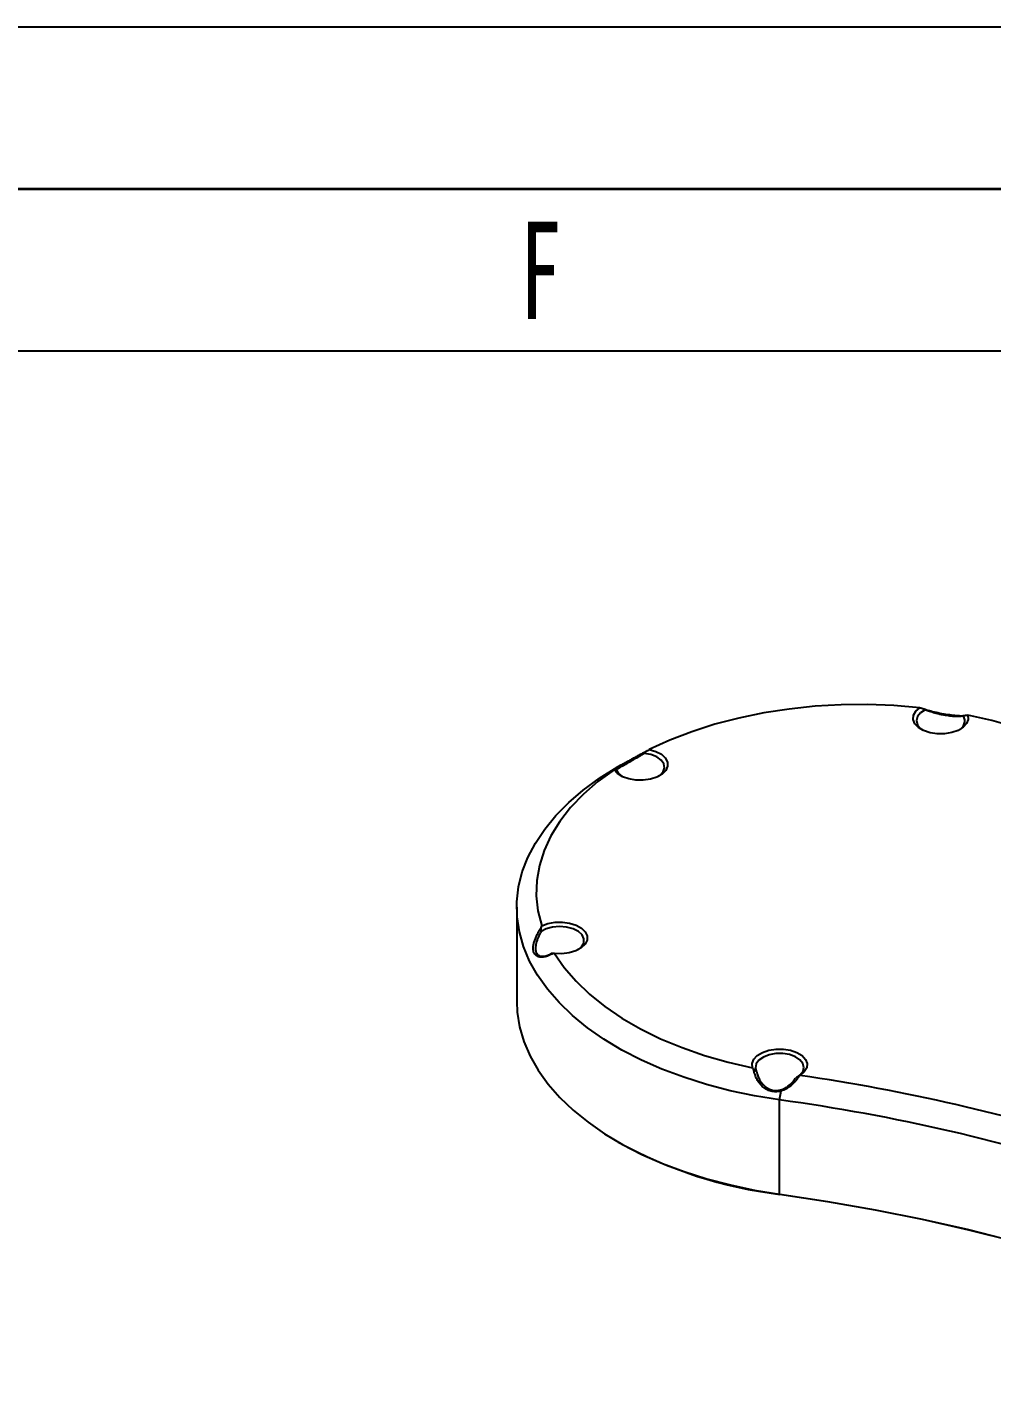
# Model space of a CAD drawing. Header units: millimetres. Extents: x 0 to 420, y 0 to 298.
# Drawn here: x 269.16 to 298.93, y 255.96 to 298 of the extents above; entities that cross this region are included whole.
import ezdxf

# ---------------------------------------------------------------- set-up
doc = ezdxf.new("R2010")
doc.units = ezdxf.units.MM
doc.layers.add('SLD-0', color=179, linetype='Continuous')
doc.layers.add('도면층1', color=4, linetype='Continuous', lineweight=35)
doc.layers.add('도면층2', color=3, linetype='Continuous', lineweight=25)
doc.styles.add('SLDTEXTSTYLE0', font='TXT', dxfattribs={"width": 0.638186})

msp = doc.modelspace()

# ---------------------------------------------------------------- linework, layer by layer
at = {"color": 7, "linetype": 'Continuous', "lineweight": 25}
for p, q in [((287.501381, 275.225272), (287.374449, 275.151972)), ((284.270999, 270.825712), (284.270999, 267.918827)), ((292.381204, 264.877662), (292.428352, 265.154201)), ((292.381204, 261.970777), (292.381204, 264.877662)), ((292.428352, 265.154201), (292.427844, 265.192054)), ((287.374449, 263.592567), (287.402738, 263.576231)), ((292.390599, 261.96056), (292.381204, 261.970777))]:
    msp.add_line(p, q, dxfattribs=at)
at = {"color": 7, "linetype": 'Continuous', "lineweight": 25, "flags": 128}
for points in [[(296.712766, 276.989758), (295.908681, 277.057349), (295.097744, 277.08703), (294.285311, 277.078604), (293.476745, 277.032128), (292.677384, 276.947908), (291.892507, 276.8265), (291.127296, 276.668706), (290.386803, 276.475568), (289.675917, 276.248361), (288.999333, 275.988585), (288.361516, 275.697956)], [(298.190448, 276.761185), (298.202935, 276.629486), (298.154205, 276.500624), (298.04778, 276.383911), (297.89135, 276.287778), (297.696215, 276.219172), (297.476475, 276.183048), (297.248007, 276.182018), (297.027316, 276.216155), (296.830349, 276.282994), (296.671336, 276.377704), (296.561766, 276.493443), (296.509555, 276.62185), (296.518476, 276.753645), (296.587885, 276.879308), (296.712766, 276.989758)], [(296.879774, 276.92175), (296.732912, 276.828385), (296.638887, 276.714549), (296.605677, 276.589899), (296.6361, 276.465013), (296.727573, 276.350486), (296.792099, 276.301424)], [(304.180167, 269.207201), (304.443181, 269.645156), (304.644481, 270.09388), (304.782771, 270.550481), (304.857158, 271.012016), (304.867164, 271.475507), (304.812722, 271.937969), (304.694185, 272.396417), (304.512316, 272.847898), (304.268289, 273.2895), (303.963676, 273.718377), (303.600441, 274.131762), (303.180926, 274.526992), (302.707836, 274.901518), (302.184221, 275.252925), (301.613456, 275.578947), (300.999222, 275.877484), (300.345479, 276.14661), (299.65644, 276.38459), (298.93655, 276.589889), (298.190448, 276.761185)], [(288.361516, 275.697956), (288.56533, 275.638349), (288.734278, 275.549556), (288.856155, 275.437993), (288.922154, 275.311719), (288.927508, 275.179859), (288.871829, 275.05194), (288.75914, 274.937203), (288.597583, 274.843938), (288.398831, 274.778884), (288.177244, 274.746741), (287.948831, 274.749832), (287.730096, 274.787933), (287.536841, 274.85829), (287.383031, 274.955822), (287.279778, 275.073481)], [(288.646336, 274.867059), (288.684687, 274.894441), (288.788093, 275.005534), (288.831656, 275.129116), (288.811681, 275.254703), (288.729861, 275.371638), (288.593139, 275.470002), (288.413115, 275.541447), (288.205064, 275.579913)], [(292.381204, 264.877662), (291.609683, 265.003291), (290.856814, 265.162219), (290.126902, 265.353538), (289.424123, 265.576153), (288.752495, 265.828791), (288.11586, 266.110007), (287.517859, 266.418192), (286.961911, 266.751586), (286.451196, 267.108279), (285.988635, 267.486233), (285.576874, 267.883286), (285.218268, 268.297167), (284.914866, 268.72551), (284.668406, 269.165863), (284.480295, 269.61571), (284.35161, 270.072477), (284.283087, 270.533551), (284.275118, 270.996297), (284.327749, 271.458067), (284.440677, 271.91622), (284.613259, 272.368137), (284.844505, 272.811232), (285.133095, 273.242972), (285.477377, 273.660887), (285.875383, 274.062587), (286.324836, 274.445776), (286.823165, 274.80826), (287.367521, 275.147968), (287.374449, 275.151972)], [(287.279778, 275.073481), (286.776338, 274.705278), (286.326344, 274.314694), (285.932767, 273.904308), (285.598206, 273.476831), (285.32487, 273.035084), (285.114562, 272.581984), (284.968673, 272.120523), (284.888165, 271.653747), (284.87357, 271.18474), (284.924984, 270.716596), (285.042067, 270.252408)], [(287.342811, 275.082145), (287.409443, 274.96204), (287.519212, 274.867059)], [(285.042067, 270.252408), (285.233394, 270.3245), (285.451072, 270.364568), (285.679373, 270.369719), (285.901803, 270.339578), (286.102291, 270.276325), (286.266352, 270.184528), (286.382132, 270.070821), (286.441266, 269.94342), (286.439481, 269.811527), (286.376907, 269.684674), (286.258064, 269.572026), (286.091539, 269.48172), (285.889364, 269.420282), (285.666145, 269.392151), (285.438011, 269.39936)], [(286.161673, 269.513934), (286.267125, 269.603918), (286.336435, 269.723517), (286.343102, 269.849574), (286.28656, 269.971391), (286.171607, 270.078635), (286.007995, 270.162205), (285.809607, 270.215012), (285.593274, 270.232574), (285.377352, 270.213403), (285.18016, 270.159123), (285.018429, 270.074342), (285.018429, 270.074342)], [(285.438011, 269.39936), (285.738656, 268.963565), (286.099599, 268.543301), (286.518455, 268.141341), (286.99246, 267.76034), (287.518484, 267.402813), (288.093054, 267.071121), (288.712376, 266.767453), (289.372361, 266.493816), (290.068652, 266.252015), (290.79665, 266.043648), (291.55155, 265.870089)], [(284.270999, 267.918827), (284.286182, 267.591426), (284.358846, 267.132645), (284.491094, 266.678321), (284.682174, 266.231028), (284.931005, 265.793301), (285.236176, 265.367622), (285.595956, 264.956402), (286.008308, 264.561974), (286.470893, 264.186573), (286.98109, 263.832326), (287.536007, 263.501241), (288.132499, 263.195195), (288.767184, 262.915922), (289.436466, 262.665006), (290.136551, 262.443869), (290.86347, 262.253763), (291.613104, 262.095767), (292.381204, 261.970777)], [(291.55155, 265.870089), (291.539165, 266.002513), (291.58866, 266.132016), (291.69642, 266.249138), (291.854573, 266.345324), (292.051567, 266.413548), (292.273014, 266.448827), (292.502739, 266.448584), (292.723961, 266.412838), (292.920522, 266.344198), (293.078064, 266.247679), (293.185081, 266.13033), (293.233755, 266.000724), (293.220531, 265.868327), (293.146375, 265.742809), (293.016704, 265.633339)], [(292.916752, 265.574755), (293.019114, 265.648439), (293.107238, 265.761428), (293.136314, 265.884201), (293.103959, 266.006699), (293.012823, 266.11889), (292.870372, 266.211584), (292.688274, 266.277188), (292.481444, 266.310329), (292.266823, 266.308292), (292.061992, 266.271244), (291.883728, 266.202219), (291.746633, 266.106872), (291.661935, 265.993012), (291.636573, 265.869966), (291.672625, 265.747812), (291.672625, 265.747812)], [(292.381204, 261.970777), (293.866041, 261.74579), (295.33448, 261.487414), (296.784269, 261.196045), (298.213184, 260.872129), (299.619034, 260.516164), (300.999663, 260.128695), (302.352954, 259.710316), (303.676831, 259.26167), (304.969264, 258.783444), (306.22827, 258.276372), (307.451919, 257.741231), (308.638335, 257.178842), (309.785697, 256.590068), (310.892246, 255.975811)], [(310.92053, 255.959478), (309.812852, 256.574361), (308.664319, 257.163736), (307.476693, 257.726699), (306.251795, 258.262386), (304.991504, 258.769976), (303.697753, 259.24869), (302.372525, 259.697794), (301.017853, 260.116599), (299.635815, 260.504463), (298.22853, 260.860792), (296.798157, 261.185038), (295.346889, 261.476704), (293.876952, 261.735344), (292.390599, 261.96056)]]:
    msp.add_lwpolyline(points, dxfattribs=at)
at = {"color": 7, "linetype": 'Continuous', "lineweight": 25}
for centre, radius, start, end in [((297.786265, 276.584355), 0.312615, 295.1705193, 29.7658763), ((284.481099, 206.70776), 59.540578, 72.35224504, 81.75780679), ((284.469243, 206.887672), 58.527242, 71.76008859, 82.23072571), ((294.063907, 275.633398), 13.774848, 241.0808618, 263.0227292)]:
    msp.add_arc(centre, radius, start, end, dxfattribs=at)
for points in [[(296.712766, 276.989758), (296.731648, 276.985432), (296.750735, 276.981101), (296.770023, 276.97677)], [(298.150326, 276.76326), (298.164025, 276.762488), (298.177395, 276.761798), (298.190448, 276.761185)], [(288.302465, 275.666976), (288.322174, 275.677339), (288.341864, 275.687668), (288.361516, 275.697956)], [(287.279778, 275.073481), (287.283504, 275.07669), (287.287574, 275.080077), (287.292014, 275.083655)], [(285.023138, 270.195438), (285.029148, 270.214373), (285.035468, 270.233371), (285.042067, 270.252408)], [(285.438011, 269.39936), (285.422854, 269.398759), (285.407838, 269.398498), (285.39299, 269.398606)], [(291.578361, 265.836303), (291.569278, 265.847449), (291.560342, 265.858715), (291.55155, 265.870089)], [(293.016704, 265.633339), (293.003943, 265.625498), (292.991098, 265.617797), (292.978168, 265.610247)]]:
    msp.add_open_spline(points, degree=3, dxfattribs=at)
for points, knots in [([(296.770023, 276.97677), (296.816978, 276.959983), (296.911068, 276.926346), (297.101666, 276.874452), (297.326369, 276.824076), (297.570714, 276.780586), (297.796547, 276.751263), (297.968228, 276.740492), (298.066549, 276.741679), (298.094194, 276.749401), (298.100249, 276.751092)], [0, 0, 0, 0, 0.136994765, 0.274517574, 0.412098273, 0.549358889, 0.686455831, 0.8238978, 0.96142428, 1, 1, 1, 1]), ([(296.770023, 276.97677), (296.788643, 276.967909), (296.825195, 276.950514), (296.86181, 276.931217), (296.879774, 276.921751)], [0, 0, 0, 0, 0.509400008, 1, 1, 1, 1]), ([(298.057633, 276.739555), (298.054435, 276.738257), (298.048111, 276.735691), (298.037507, 276.732224), (298.024133, 276.728487), (298.007322, 276.72473), (297.978976, 276.719959), (297.93781, 276.715762), (297.87847, 276.713867), (297.809201, 276.715439), (297.730633, 276.720735), (297.643581, 276.729911), (297.550519, 276.742846), (297.4538, 276.759264), (297.357007, 276.778518), (297.262517, 276.800021), (297.17283, 276.823038), (297.089083, 276.847073), (297.025116, 276.86752), (296.977101, 276.884126), (296.942995, 276.896588), (296.91023, 276.909188), (296.890044, 276.917514), (296.879774, 276.92175)], [0, 0, 0, 0, 0.021734196, 0.042971165, 0.063715515, 0.09578477, 0.126785649, 0.189821474, 0.252607678, 0.314750904, 0.37695177, 0.438282335, 0.500036292, 0.561325047, 0.623259045, 0.685159657, 0.747755272, 0.810283984, 0.873153823, 0.904386662, 0.936713954, 0.96780208, 1, 1, 1, 1]), ([(298.057634, 276.739555), (298.073186, 276.743834), (298.104902, 276.752561), (298.134992, 276.759648), (298.150326, 276.76326)], [0, 0, 0, 0, 0.490375234, 1, 1, 1, 1]), ([(287.292014, 275.083654), (287.289995, 275.082726), (287.285969, 275.080876), (287.278933, 275.077799), (287.271619, 275.074857), (287.265485, 275.072925), (287.262129, 275.072656), (287.261772, 275.074156), (287.264614, 275.077513), (287.270814, 275.082789), (287.280557, 275.090066), (287.294082, 275.099459), (287.311576, 275.111038), (287.333143, 275.124825), (287.35883, 275.14081), (287.388716, 275.159007), (287.422674, 275.179309), (287.460438, 275.201539), (287.501797, 275.225561), (287.546403, 275.251167), (287.593682, 275.278032), (287.642994, 275.305804), (287.694077, 275.334356), (287.746436, 275.363427), (287.799471, 275.392711), (287.852646, 275.421936), (287.90584, 275.451062), (287.958758, 275.479951), (288.011026, 275.508423), (288.062319, 275.536323), (288.1126, 275.563652), (288.161919, 275.590454), (288.210173, 275.61669), (288.249309, 275.637992), (288.279947, 275.654688), (288.294942, 275.662871), (288.302466, 275.666976)], [0, 0, 0, 0, 0.015593752, 0.031094156, 0.062136952, 0.093208196, 0.124398671, 0.155801378, 0.187114303, 0.218267398, 0.249392863, 0.280649111, 0.312129527, 0.343424281, 0.374642656, 0.406035411, 0.437466428, 0.468628047, 0.499819292, 0.531305357, 0.562575685, 0.593659069, 0.62484538, 0.656318912, 0.687598135, 0.718748327, 0.749968879, 0.781401763, 0.812706914, 0.843852616, 0.874967173, 0.906157351, 0.937514227, 0.968839255, 0.984366952, 1, 1, 1, 1]), ([(288.205064, 275.579914), (288.152831, 275.548551), (288.048782, 275.486075), (287.87716, 275.385316), (287.704294, 275.284778), (287.546207, 275.193377), (287.425077, 275.123575), (287.355726, 275.084358), (287.329952, 275.07052), (287.33488, 275.074762), (287.335818, 275.07557)], [0, 0, 0, 0, 0.140630328, 0.28014094, 0.417860912, 0.554035079, 0.690360904, 0.828248613, 0.967291567, 1, 1, 1, 1]), ([(288.205064, 275.579914), (288.220611, 275.594559), (288.252315, 275.624423), (288.285536, 275.652611), (288.302465, 275.666976)], [0, 0, 0, 0, 0.490375234, 1, 1, 1, 1]), ([(287.292014, 275.083655), (287.299942, 275.083642), (287.315507, 275.083618), (287.333824, 275.08263), (287.342811, 275.082145)], [0, 0, 0, 0, 0.509400008, 1, 1, 1, 1]), ([(285.39299, 269.398606), (285.385481, 269.394502), (285.37051, 269.38632), (285.340609, 269.370932), (285.303322, 269.353124), (285.258736, 269.334289), (285.214365, 269.318112), (285.170443, 269.304854), (285.127305, 269.29478), (285.085286, 269.288117), (285.044543, 269.285063), (285.005214, 269.285855), (284.96772, 269.290769), (284.932525, 269.300013), (284.900032, 269.313729), (284.870578, 269.33207), (284.84464, 269.355046), (284.822601, 269.382517), (284.804678, 269.41435), (284.791102, 269.450298), (284.782016, 269.489893), (284.777387, 269.532558), (284.777083, 269.578034), (284.780965, 269.62585), (284.788793, 269.67542), (284.800244, 269.726184), (284.815068, 269.77798), (284.833003, 269.830484), (284.853725, 269.883284), (284.876895, 269.936002), (284.902301, 269.988557), (284.929816, 270.040968), (284.95925, 270.093096), (284.985189, 270.136089), (285.006633, 270.170143), (285.017624, 270.186987), (285.023139, 270.195438)], [0, 0, 0, 0, 0.015593752, 0.031094156, 0.062136952, 0.093208196, 0.124398671, 0.155801378, 0.187114303, 0.218267398, 0.249392863, 0.280649111, 0.312129527, 0.343424281, 0.374642656, 0.406035411, 0.437466428, 0.468628047, 0.499819292, 0.531305357, 0.562575685, 0.593659069, 0.62484538, 0.656318912, 0.687598135, 0.718748327, 0.749968879, 0.781401763, 0.812706914, 0.843852616, 0.874967173, 0.906157351, 0.937514227, 0.968839255, 0.984366952, 1, 1, 1, 1]), ([(285.018429, 270.074342), (285.012886, 270.064303), (285.001925, 270.044455), (284.986357, 270.014818), (284.968883, 269.980237), (284.950117, 269.940906), (284.923869, 269.881547), (284.89526, 269.807583), (284.868862, 269.71996), (284.851959, 269.635368), (284.84608, 269.556225), (284.852411, 269.484691), (284.871533, 269.423692), (284.90325, 269.375117), (284.946154, 269.340485), (284.998512, 269.319869), (285.040978, 269.314752), (285.084864, 269.314613), (285.129974, 269.319081), (285.184881, 269.332539), (285.230109, 269.347756), (285.264318, 269.361242), (285.299106, 269.376683), (285.322262, 269.388413), (285.334036, 269.394378)], [0, 0, 0, 0, 0.021733953, 0.042970685, 0.063714804, 0.095783702, 0.126784235, 0.189819357, 0.252604861, 0.314747394, 0.376947566, 0.438277448, 0.500030715, 0.561318787, 0.623252095, 0.685152016, 0.747746933, 0.756677642, 0.816969671, 0.877669185, 0.907810129, 0.938971415, 0.968969407, 1, 1, 1, 1]), ([(285.018429, 270.074342), (285.018423, 270.094167), (285.018412, 270.134595), (285.021543, 270.174898), (285.023138, 270.195438)], [0, 0, 0, 0, 0.490375234, 1, 1, 1, 1]), ([(285.392989, 269.398606), (285.382298, 269.397673), (285.361311, 269.39584), (285.343013, 269.394859), (285.334036, 269.394378)], [0, 0, 0, 0, 0.509400008, 1, 1, 1, 1]), ([(292.428352, 265.154201), (292.419728, 265.151999), (292.402544, 265.147611), (292.376593, 265.142337), (292.346237, 265.137334), (292.311435, 265.133424), (292.258886, 265.130812), (292.193363, 265.133879), (292.116324, 265.147822), (292.042204, 265.1717), (291.972158, 265.204899), (291.906975, 265.24655), (291.847465, 265.295435), (291.793901, 265.350467), (291.746359, 265.410546), (291.704627, 265.474943), (291.668617, 265.542835), (291.638192, 265.613379), (291.613078, 265.6859), (291.596369, 265.747772), (291.585248, 265.798063), (291.580663, 265.823522), (291.578361, 265.836303)], [0, 0, 0, 0, 0.021056779, 0.041957667, 0.062732866, 0.094048409, 0.125155192, 0.188061271, 0.250498141, 0.312985994, 0.375878964, 0.438355622, 0.501174829, 0.563722609, 0.62592997, 0.688360125, 0.751090607, 0.813327735, 0.875361851, 0.937498329, 0.968621299, 1, 1, 1, 1]), ([(291.672624, 265.747812), (291.659885, 265.759363), (291.637666, 265.779509), (291.606286, 265.809095), (291.587718, 265.827187), (291.578361, 265.836303)], [0, 0, 0, 0, 0.399997962, 0.697655447, 1, 1, 1, 1]), ([(291.672625, 265.747812), (291.675405, 265.736766), (291.6809, 265.714935), (291.693482, 265.671842), (291.711491, 265.618943), (291.73735, 265.556976), (291.767516, 265.497206), (291.802084, 265.440314), (291.832492, 265.398703), (291.874536, 265.348054), (291.921335, 265.301526), (291.985756, 265.25387), (292.042561, 265.221313), (292.102859, 265.196026), (292.165975, 265.178574), (292.231015, 265.169343), (292.297041, 265.168454), (292.351965, 265.174605), (292.395472, 265.18321), (292.417001, 265.189091), (292.427844, 265.192054)], [0, 0, 0, 0, 0.032143413, 0.063525285, 0.126837376, 0.190194375, 0.253826769, 0.316946833, 0.37956035, 0.400587594, 0.504829718, 0.566982302, 0.629002313, 0.69110019, 0.752548054, 0.814228256, 0.876183226, 0.937807135, 0.968673669, 1, 1, 1, 1]), ([(292.427844, 265.192054), (292.43545, 265.194362), (292.450767, 265.199012), (292.473546, 265.207228), (292.49969, 265.217757), (292.529097, 265.231281), (292.57206, 265.253903), (292.624064, 265.286649), (292.682689, 265.331647), (292.737554, 265.381577), (292.788565, 265.435552), (292.827853, 265.483406), (292.85773, 265.523373), (292.871945, 265.544013), (292.879159, 265.554486)], [0, 0, 0, 0, 0.040642535, 0.081846642, 0.123645545, 0.184472237, 0.246794201, 0.370880151, 0.496522431, 0.621751246, 0.746994648, 0.872912391, 0.935511278, 1, 1, 1, 1]), ([(292.978168, 265.610247), (292.970072, 265.597257), (292.953969, 265.571421), (292.919499, 265.521018), (292.873359, 265.460334), (292.812557, 265.391929), (292.755868, 265.33782), (292.708838, 265.298944), (292.670296, 265.270108), (292.633973, 265.245711), (292.594685, 265.222295), (292.556318, 265.202068), (292.514883, 265.183262), (292.479354, 265.169789), (292.450399, 265.160347), (292.435685, 265.156245), (292.428352, 265.154201)], [0, 0, 0, 0, 0.0628149446, 0.1249357938, 0.2504015744, 0.3750197651, 0.4994786382, 0.5709288098, 0.6248519829, 0.696662073, 0.7501726817, 0.8123935311, 0.8745964557, 0.937030013, 0.9686174161, 1, 1, 1, 1]), ([(292.978168, 265.610247), (292.961405, 265.600575), (292.928151, 265.581387), (292.8954, 265.563404), (292.879159, 265.554486)], [0, 0, 0, 0, 0.504086572, 1, 1, 1, 1])]:
    msp.add_open_spline(points, degree=3, knots=knots, dxfattribs=at)
at = {"layer": 'SLD-0', "color": 7}
msp.add_line((420, 298), (0, 298), dxfattribs=at)
at = {"layer": '도면층1', "color": 7}
msp.add_line((415, 293), (5, 293), dxfattribs=at)
at = {"layer": '도면층2', "color": 7}
msp.add_line((410, 288), (10, 288), dxfattribs=at)

# ---------------------------------------------------------------- texts
at = {"layer": '도면층2', "color": 7, "insert": (285.007964, 291.992203), "char_height": 3, "attachment_point": 2, "style": 'SLDTEXTSTYLE0'}
msp.add_mtext('F', dxfattribs=at)

doc.saveas('drawing.dxf')
